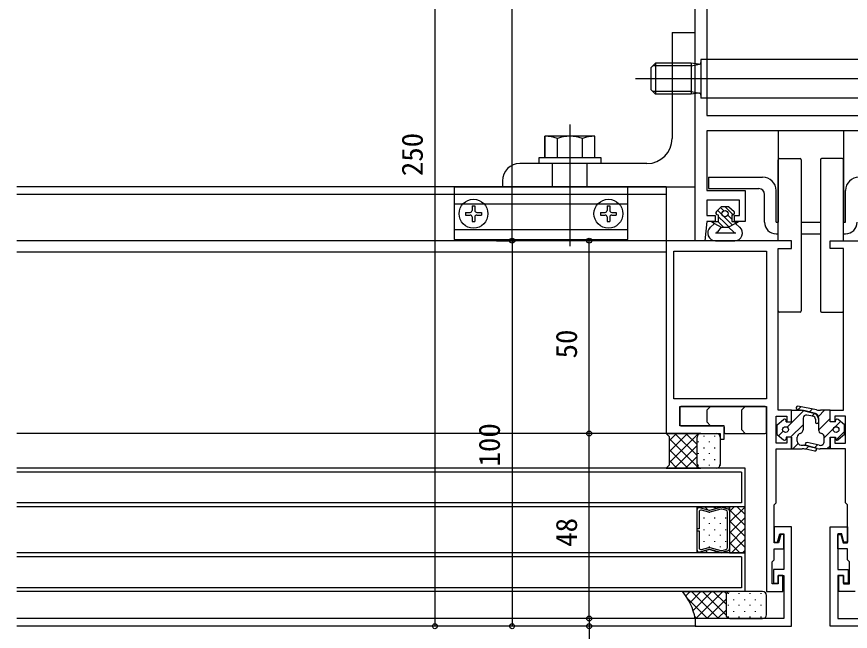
# Model space of a CAD drawing. Units: millimetres, scale not verified. Extents: x -960 to 961, y -419 to 416.
# Drawn here: x 509.6 to 725.9, y -313.9 to -154.5 of the extents above; entities that cross this region are included whole.
import ezdxf
from ezdxf.enums import TextEntityAlignment as Align

# ---------------------------------------------------------------- set-up
doc = ezdxf.new("R2010")
doc.units = ezdxf.units.MM
doc.header["$LTSCALE"] = 2
for name, color, linetype in [('0-2_YKK_11', 7, 'Continuous'), ('0-4_YKK_12', 2, 'Continuous'), ('0-5_YKK_13', 4, 'Continuous'), ('0-7_YKK_D', 6, 'Continuous')]:
    doc.layers.add(name, color=color, linetype=linetype)
doc.styles.add('ＭＳ ゴシック', font='')
doc.styles.get('ＭＳ ゴシック').set_extended_font_data('MS Gothic')

msp = doc.modelspace()

# ---------------------------------------------------------------- linework, layer by layer
at = {"layer": '0-2_YKK_11'}
for p, q in [((710.6, -212.6), (678.1, -212.6)), ((720.6, -212.6), (753.1, -212.6))]:
    msp.add_line(p, q, dxfattribs=at)
for points in [[(742.6, -184.1), (688.6, -184.1), (688.6, -199.6), (698.6, -199.6), (698.6, -207.6), (695.8, -207.6), (695.8, -206.1), (697.1, -206.1), (697.1, -202.1), (688.6, -202.1), (688.6, -206.1), (690.8, -206.1), (690.8, -207.6), (688.6, -207.6), (688.1, -212.6), (685.6, -212.6), (685.6, -62.6), (745.6, -62.6)], [(678.1, -212.6), (678.1, -262.6), (692.1, -262.6), (692.1, -264.1), (693.1, -264.1), (693.1, -260.6), (681.6, -260.6), (681.6, -255.6), (704.1, -255.6), (704.1, -303.6), (708.3, -303.6), (708.3, -299.4), (707.1, -299.4), (707.1, -301.6), (705.6, -301.6), (705.6, -295.9), (706.1, -295.4), (706.1, -292.5), (708.6, -292.5), (708.6, -288.8), (707.8, -288.8), (707.211, -291), (706.1, -291), (706.1, -281.1), (706.6, -280.6), (706.6, -266.6), (710.6, -266.6), (710.6, -263.6), (709.4, -263.6), (709.4, -265.1), (706.6, -265.1), (706.6, -258.1), (709.4, -258.1), (709.4, -259.6), (710.6, -259.6), (710.6, -256.6), (707.1, -256.6), (707.1, -214.6), (710.6, -214.6), (710.6, -212.6)], [(727.1, -303.6), (722.9, -303.6), (722.9, -299.4), (724.1, -299.4), (724.1, -301.6), (725.6, -301.6), (725.6, -295.9), (725.1, -295.4), (725.1, -292.5), (722.6, -292.5), (722.6, -288.8), (723.4, -288.8), (723.989, -291), (725.1, -291), (725.1, -281.1), (724.6, -280.6), (724.6, -266.6), (720.6, -266.6), (720.6, -263.6), (721.8, -263.6), (721.8, -265.1), (724.6, -265.1), (724.6, -258.1), (721.8, -258.1), (721.8, -259.6), (720.6, -259.6), (720.6, -256.6), (724.1, -256.6), (724.1, -214.6), (720.6, -214.6), (720.6, -212.6)]]:
    msp.add_lwpolyline(points, dxfattribs=at)
for points in [[(688.6, -80.1), (688.6, -140.6), (693.9, -140.6), (693.9, -143.1), (688.6, -143.1), (688.6, -180.1), (742.6, -180.1), (742.6, -143.1), (737.3, -143.1), (737.3, -140.6), (742.6, -140.6), (742.6, -80.1), (741.1, -70.1), (690.1, -70.1)], [(704.1, -215.3), (704.1, -253.6), (680.1, -253.6), (680.1, -215.3)], [(710.6, -312.6), (710.6, -286.8), (706.1, -286.8), (706.1, -290.8), (707, -290.8), (707.589, -288.6), (708.6, -288.6), (708.6, -297.9), (705.9, -297.9), (705.9, -301.4), (707.1, -301.4), (707.1, -299.4), (708.6, -299.4), (708.6, -310.6), (685.6, -310.6), (685.6, -312.6)], [(720.6, -312.6), (720.6, -286.8), (725.1, -286.8), (725.1, -290.8), (724.2, -290.8), (723.611, -288.6), (722.6, -288.6), (722.6, -297.9), (725.3, -297.9), (725.3, -301.4), (724.1, -301.4), (724.1, -299.4), (722.6, -299.4), (722.6, -310.6), (745.6, -310.6), (745.6, -312.6)]]:
    msp.add_lwpolyline(points, close=True, dxfattribs=at)
at = {"layer": '0-4_YKK_12'}
for p, q in [((678.1, -198.6), (509.6, -198.6)), ((678.1, -198.6), (678.1, -212.6)), ((678.1, -200.6), (509.6, -200.6)), ((678.4, -212.6), (509.6, -212.6)), ((678.1, -215.6), (509.6, -215.6)), ((678.4, -262.601), (509.6, -262.601)), ((698.6, -271.6), (509.6, -271.6)), ((698.6, -281.6), (698.6, -271.6)), ((697.6, -272.6), (509.6, -272.6)), ((697.6, -272.6), (697.6, -280.6)), ((697.6, -280.6), (509.6, -280.6)), ((698.6, -281.6), (509.6, -281.6)), ((686.1, -287.336), (686.1, -282.342)), ((686.101, -281.6), (694.5, -281.6)), ((686.101, -293.6), (686.101, -281.6)), ((686.246, -281.984), (686.101, -281.839)), ((686.101, -282.355), (686.101, -282.339)), ((686.625, -283.026), (686.625, -287.336)), ((686.761, -281.835), (689.115, -282.466)), ((686.761, -281.84), (689.115, -282.47)), ((689.115, -283.009), (687.286, -282.519)), ((688.927, -282.42), (688.107, -281.6)), ((689.386, -282.466), (692.265, -281.694)), ((689.386, -282.47), (692.265, -281.699)), ((692.265, -282.238), (689.386, -283.009)), ((690.834, -282.082), (690.352, -281.6)), ((692.265, -282.238), (692.265, -282.238)), ((692.265, -282.238), (692.265, -282.238)), ((692.536, -281.694), (694.111, -282.116)), ((692.536, -281.699), (694.111, -282.121)), ((693.586, -282.519), (692.536, -282.238)), ((692.755, -281.758), (692.597, -281.6)), ((693.976, -292.169), (693.975, -283.026)), ((694.5, -281.6), (694.5, -293.6)), ((694.5, -281.6), (694.5, -293.6)), ((698.6, -281.6), (694.5, -281.6)), ((694.5, -282.814), (695.714, -281.6)), ((694.5, -285.642), (698.543, -281.6)), ((698.6, -286.489), (694.5, -282.39)), ((694.5, -282.614), (694.5, -282.643)), ((694.5, -282.623), (694.501, -292.572)), ((698.6, -283.661), (696.539, -281.6)), ((698.6, -293.6), (698.6, -281.6)), ((687.808, -284.438), (687.808, -284.638)), ((690.638, -284.438), (690.638, -284.638)), ((693.468, -284.438), (693.468, -284.638)), ((694.5, -288.471), (698.6, -284.371)), ((698.6, -289.318), (694.5, -285.218)), ((686.625, -287.336), (686.1, -287.336)), ((687.808, -287.468), (687.808, -287.668)), ((689.223, -285.853), (689.223, -286.053)), ((690.638, -287.468), (690.638, -287.668)), ((692.053, -285.853), (692.053, -286.053)), ((693.468, -287.468), (693.468, -287.668)), ((694.501, -291.299), (698.6, -287.2)), ((686.101, -287.861), (686.626, -287.861)), ((686.101, -292.854), (686.101, -287.861)), ((686.626, -287.861), (686.626, -292.17)), ((689.223, -288.883), (689.223, -289.083)), ((692.053, -288.883), (692.053, -289.083)), ((698.6, -292.146), (694.5, -288.047)), ((687.808, -290.498), (687.808, -290.698)), ((689.223, -291.913), (689.223, -292.113)), ((690.638, -290.498), (690.638, -290.698)), ((692.053, -291.913), (692.053, -292.113)), ((693.468, -290.498), (693.468, -290.698)), ((697.225, -293.6), (694.501, -290.875)), ((695.028, -293.6), (698.6, -290.028)), ((698.6, -293.6), (509.6, -293.6)), ((686.101, -292.846), (686.101, -292.862)), ((686.207, -293.17), (686.101, -293.064)), ((694.5, -293.6), (686.101, -293.6)), ((686.637, -293.6), (686.309, -293.273)), ((689.115, -292.73), (686.762, -293.361)), ((686.762, -293.361), (689.115, -292.73)), ((687.287, -292.677), (689.115, -292.187)), ((688.882, -293.6), (688.245, -292.963)), ((689.386, -292.187), (692.265, -292.958)), ((692.265, -293.501), (689.386, -292.73)), ((689.386, -292.73), (692.265, -293.501)), ((691.127, -293.6), (690.575, -293.049)), ((692.536, -292.958), (693.586, -292.676)), ((694.111, -293.079), (692.537, -293.501)), ((692.537, -293.501), (694.111, -293.079)), ((693.372, -293.6), (693.117, -293.346)), ((694.5, -292.586), (694.5, -292.557)), ((694.5, -293.6), (698.6, -293.6)), ((697.856, -293.6), (698.6, -292.856)), ((698.6, -303.6), (698.6, -293.6)), ((697.6, -294.6), (509.6, -294.6)), ((697.6, -294.6), (697.6, -302.6)), ((697.6, -302.6), (509.6, -302.6)), ((698.6, -303.6), (509.6, -303.6)), ((685.9, -310.6), (509.6, -310.6)), ((685.9, -312.6), (509.6, -312.6))]:
    msp.add_line(p, q, dxfattribs=at)
for points in [[(694.5, -282.614), (694.5, -281.6), (686.101, -281.6), (686.101, -282.339)], [(694.5, -292.586), (694.5, -293.6), (686.101, -293.6), (686.101, -292.862)]]:
    msp.add_lwpolyline(points, dxfattribs=at)
for centre, start, end in [((686.625, -282.342), 74.99992, 180.00177), ((686.626, -282.347), 74.99989, 179.11417), ((686.626, -282.347), 179.11417, 180.88944), ((687.15, -283.026), 74.99992, 179.99981), ((689.25, -281.959), 254.99948, 284.9999), ((689.25, -281.963), 254.99989, 284.9999), ((689.25, -282.502), 254.99928, 285.00053), ((692.4, -282.202), 74.99953, 104.99985), ((692.4, -282.206), 74.9999, 104.9999), ((692.4, -282.745), 75.00016, 104.99965), ((692.4, -282.745), 104.99562, 104.99606), ((692.4, -282.745), 104.99334, 104.99562), ((692.4, -282.745), 104.99217, 104.99385), ((692.4, -282.745), 104.9853, 104.99217), ((692.4, -282.745), 104.96767, 104.98527), ((692.4, -282.745), 104.9662, 104.96767), ((692.4, -282.745), 104.96396, 104.9662), ((692.4, -282.745), 104.93315, 104.98228), ((692.4, -282.745), 104.93322, 104.95764), ((692.4, -282.745), 104.82879, 104.88333), ((692.4, -282.745), 104.91945, 104.938), ((692.4, -282.745), 104.88333, 104.91945), ((692.4, -282.745), 104.47126, 104.82879), ((692.4, -282.745), 104.03804, 104.47126), ((693.451, -283.026), 0.03815, 75.00666), ((693.975, -282.628), 1.58337, 74.9999), ((693.976, -282.623), 0.029, 75.01008), ((693.975, -282.628), 358.42023, 1.58337), ((686.626, -292.854), 179.11417, 180.88944), ((686.626, -292.854), 180.00183, 285.00368), ((686.626, -292.854), 180.88944, 285.00372), ((687.151, -292.17), 180.00379, 285.00368), ((689.251, -292.694), 75.00307, 105.00432), ((689.251, -293.237), 75.0037, 105.00412), ((689.251, -293.237), 75.0037, 105.00372), ((692.401, -292.451), 255.00396, 285.00344), ((692.401, -292.994), 255.00375, 285.00407), ((692.401, -292.994), 255.0037, 285.0037), ((693.451, -292.169), 285.00383, 0.00177), ((693.976, -292.572), 285.00383, 0.00177), ((693.976, -292.572), 285.0037, 358.42023), ((693.976, -292.572), 358.42023, 1.58337)]:
    msp.add_arc(centre, 0.525, start, end, dxfattribs=at)
at = {"layer": '0-5_YKK_13'}
for p, q in [((679.6, -158.6), (679.6, -186.1)), ((679.6, -158.6), (685.6, -158.6)), ((687.1, -165.6), (687.1, -175.6)), ((688.6, -165.6), (687.1, -165.6)), ((684.6, -166.6), (684.6, -174.6)), ((686.48, -166.829), (684.6, -166.6)), ((684.6, -167.28), (686.704, -166.833)), ((762.214, -170.6), (670.16, -170.6)), ((684.6, -173.92), (686.704, -174.367)), ((686.48, -174.371), (684.6, -174.6)), ((688.6, -175.6), (687.1, -175.6)), ((653.099, -182.499), (653.099, -213.999)), ((653.1, -182.5), (653.1, -214)), ((646.599, -185.499), (646.599, -190.999)), ((646.599, -190.999), (646.599, -185.499)), ((656.349, -185.499), (646.599, -185.499)), ((646.6, -185.5), (646.6, -191)), ((646.6, -191), (646.6, -185.5)), ((656.35, -185.5), (646.6, -185.5)), ((724.1, -184.1), (707.1, -184.1)), ((707.1, -184.1), (707.1, -207.8)), ((724.1, -184.1), (724.1, -207.8)), ((649.849, -190.999), (649.849, -186.062)), ((649.85, -191), (649.85, -186.063)), ((656.349, -190.999), (656.349, -186.062)), ((656.35, -191), (656.35, -186.063)), ((646.599, -190.999), (656.349, -190.999)), ((646.6, -191), (656.35, -191)), ((707.1, -212.6), (707.1, -191.6)), ((707.4, -191.3), (712.8, -191.3)), ((713.1, -191.6), (713.1, -230.8)), ((718.1, -191.6), (718.1, -230.8)), ((723.8, -191.3), (718.4, -191.3)), ((724.1, -212.6), (724.1, -191.6)), ((673.1, -192.6), (640.1, -192.6)), ((648.6, -198.6), (648.6, -192.6)), ((657.6, -198.6), (657.6, -192.6)), ((689.1, -196.1), (703.1, -196.1)), ((668.1, -200.6), (623.1, -200.6)), ((703.6, -207.8), (703.6, -200.6)), ((706.6, -207.8), (706.6, -199.6)), ((724.6, -207.8), (724.6, -199.6)), ((668.1, -203.1), (623.1, -203.1)), ((626.05, -205.25), (626.05, -205.95)), ((626.05, -205.25), (627.25, -205.25)), ((627.75, -203.55), (628.45, -203.55)), ((627.75, -203.55), (627.75, -204.75)), ((628.45, -203.55), (628.45, -204.75)), ((628.95, -205.25), (630.15, -205.25)), ((630.15, -205.25), (630.15, -205.95)), ((661.05, -205.25), (661.05, -205.95)), ((661.05, -205.25), (662.25, -205.25)), ((662.75, -203.55), (663.45, -203.55)), ((662.75, -203.55), (662.75, -204.75)), ((663.45, -203.55), (663.45, -204.75)), ((663.95, -205.25), (665.15, -205.25)), ((665.15, -205.25), (665.15, -205.95)), ((692.35, -203.8), (691.097, -205.045)), ((692.612, -205.908), (691.424, -204.721)), ((692.999, -204.881), (692.133, -204.016)), ((694.35, -203.8), (692.35, -203.8)), ((694.35, -203.8), (695.689, -205.032)), ((626.05, -205.95), (627.25, -205.95)), ((627.75, -206.45), (627.75, -207.65)), ((628.45, -206.45), (628.45, -207.65)), ((628.95, -205.95), (630.15, -205.95)), ((661.05, -205.95), (662.25, -205.95)), ((662.75, -206.45), (662.75, -207.65)), ((663.45, -206.45), (663.45, -207.65)), ((663.95, -205.95), (665.15, -205.95)), ((689.846, -207.6), (691.6, -207.6)), ((689.846, -207.6), (690.6, -208.1)), ((690.484, -208.023), (690.061, -207.6)), ((691.45, -205.9), (691.6, -205.9)), ((692.975, -209.1), (691.475, -207.6)), ((691.6, -205.9), (691.6, -207.6)), ((693.35, -206.647), (693.042, -206.338)), ((695.257, -208.553), (693.35, -206.647)), ((695.1, -206.982), (694.069, -205.951)), ((695.1, -205.9), (695.1, -207.6)), ((695.1, -205.9), (695.35, -205.9)), ((695.1, -207.6), (696.85, -207.6)), ((696.171, -208.053), (695.718, -207.6)), ((696.1, -208.1), (696.85, -207.6)), ((627.75, -207.65), (628.45, -207.65)), ((662.75, -207.65), (663.45, -207.65)), ((690.6, -208.1), (689.487, -209.137)), ((692.35, -209.1), (691.435, -210.32)), ((696.1, -208.1), (694.239, -209.1)), ((694.239, -209.1), (695.648, -210.413)), ((696.1, -208.1), (697.213, -209.137)), ((706.6, -207.8), (707.1, -207.8)), ((713.1, -207.8), (718.1, -207.8)), ((724.1, -207.8), (724.6, -207.8)), ((668.1, -209.8), (623.1, -209.8)), ((690.875, -210.6), (696.126, -210.6)), ((706.6, -210.8), (707.1, -210.8)), ((713.1, -210.8), (718.1, -210.8)), ((724.1, -210.8), (724.6, -210.8)), ((690.85, -212.6), (695.85, -212.6)), ((707.1, -230.8), (707.1, -214.9)), ((724.1, -230.8), (724.1, -214.9)), ((712.8, -231.1), (707.4, -231.1)), ((718.4, -231.1), (723.8, -231.1)), ((681.6, -255.9), (681.6, -260.3)), ((703.8, -255.6), (681.9, -255.6)), ((688.6, -256.6), (689.6, -255.6)), ((688.6, -256.6), (688.6, -259.6)), ((697.6, -256.6), (698.6, -255.6)), ((697.6, -256.6), (697.6, -261.6)), ((704.1, -262.3), (704.1, -255.9)), ((709.46, -260.974), (713.778, -256.656)), ((710.598, -259.6), (710.598, -256.6)), ((710.598, -256.6), (713.202, -256.6)), ((712.078, -256.312), (713.797, -256.66)), ((717.113, -256.503), (712.236, -255.528)), ((712.351, -256.368), (713.032, -255.687)), ((716.794, -257.459), (713.797, -256.66)), ((713.981, -256.703), (716.413, -257.357)), ((715.216, -257.038), (715.978, -256.276)), ((717.575, -258.215), (719.189, -256.6)), ((720.598, -259.6), (720.598, -256.6)), ((706.898, -260.35), (708.538, -258.947)), ((709.198, -259.6), (709.198, -259.25)), ((713.598, -258.565), (713.598, -261.632)), ((716.135, -258.114), (714.541, -257.825)), ((715.899, -258.071), (716.564, -257.406)), ((716.798, -258.902), (716.798, -259.646)), ((717.598, -258.565), (717.598, -261.632)), ((717.598, -258.902), (717.598, -259.646)), ((717.602, -261.723), (720.598, -258.727)), ((721.998, -259.6), (721.998, -259.25)), ((724.298, -260.35), (722.658, -258.947)), ((681.9, -260.6), (692.8, -260.6)), ((688.6, -259.6), (689.6, -260.6)), ((693.1, -260.9), (693.1, -262.3)), ((697.6, -261.6), (698.6, -262.6)), ((706.898, -262.85), (706.898, -260.35)), ((709.198, -259.6), (710.598, -259.6)), ((710.37, -263.6), (713.598, -260.372)), ((719.098, -263.763), (723.335, -259.526)), ((721.998, -259.6), (720.598, -259.6)), ((724.298, -262.85), (724.298, -260.35)), ((678.85, -264.523), (680.773, -262.6)), ((678.85, -267.352), (683.601, -262.6)), ((678.85, -270.18), (686.43, -262.6)), ((686.1, -268.332), (680.368, -262.6)), ((686.1, -265.504), (683.196, -262.6)), ((686.356, -262.932), (686.025, -262.6)), ((686.1, -270.6), (686.1, -263.6)), ((686.1, -270.6), (686.1, -263.6)), ((687.1, -262.6), (691.1, -262.6)), ((687.808, -263.228), (687.808, -263.428)), ((690.638, -263.228), (690.638, -263.428)), ((692.1, -263.6), (692.1, -270.6)), ((693.4, -262.6), (703.8, -262.6)), ((706.898, -262.85), (708.538, -264.254)), ((707.268, -263.167), (708.422, -262.013)), ((710.598, -263.6), (709.198, -263.6)), ((709.198, -263.6), (709.198, -263.95)), ((712.098, -264.639), (712.098, -263.569)), ((719.098, -264.639), (719.098, -263.569)), ((720.598, -263.6), (721.998, -263.6)), ((721.998, -263.6), (721.998, -263.95)), ((722.14, -264.256), (724.298, -262.098)), ((724.298, -262.85), (722.658, -264.254)), ((686.539, -271.6), (678.85, -263.911)), ((680.259, -271.6), (686.1, -265.758)), ((686.393, -264.643), (686.393, -264.843)), ((689.223, -264.643), (689.223, -264.843)), ((692.053, -264.643), (692.053, -264.843)), ((710.905, -266.6), (712.285, -265.221)), ((713.059, -265.638), (713.577, -265.658)), ((714.339, -266.702), (715.122, -265.919)), ((717.279, -266.496), (714.443, -265.737)), ((717.779, -265.674), (714.645, -264.964)), ((714.893, -265.858), (716.796, -266.367)), ((716.558, -266.303), (717.297, -265.564)), ((719.796, -266.6), (720.598, -265.798)), ((683.711, -271.6), (678.85, -266.739)), ((686.393, -267.673), (686.393, -267.873)), ((687.808, -266.258), (687.808, -266.458)), ((689.223, -267.673), (689.223, -267.873)), ((690.638, -266.258), (690.638, -266.458)), ((692.053, -267.673), (692.053, -267.873)), ((710.598, -266.6), (713.336, -266.6)), ((716.638, -267.151), (714.295, -266.693)), ((680.882, -271.6), (678.85, -269.568)), ((683.087, -271.6), (686.1, -268.587)), ((687.808, -269.288), (687.808, -269.488)), ((690.638, -269.288), (690.638, -269.488)), ((685.915, -271.6), (686.307, -271.209)), ((686.393, -270.703), (686.393, -270.903)), ((691.1, -271.6), (687.1, -271.6)), ((689.223, -270.703), (689.223, -270.903)), ((692.053, -270.703), (692.053, -270.902)), ((682.3, -303.6), (694.6, -303.6)), ((684.271, -303.6), (683.154, -304.717)), ((687.099, -303.6), (684.212, -306.488)), ((691.644, -310.6), (684.644, -303.6)), ((689.928, -303.6), (685.049, -308.478)), ((692.756, -303.6), (685.756, -310.6)), ((693.6, -309.727), (687.473, -303.6)), ((693.6, -306.899), (690.301, -303.6)), ((693.6, -304.07), (693.13, -303.6)), ((693.6, -304.6), (693.6, -309.6)), ((693.6, -304.6), (693.6, -309.6)), ((694.123, -304.033), (694.123, -304.233)), ((703.1, -303.6), (694.6, -303.6)), ((696.953, -304.033), (696.953, -304.233)), ((699.783, -304.033), (699.783, -304.233)), ((702.613, -304.033), (702.613, -304.233)), ((704.1, -309.6), (704.1, -304.6)), ((688.816, -310.6), (683.579, -305.363)), ((693.6, -305.585), (688.585, -310.6)), ((694.123, -307.063), (694.123, -307.263)), ((695.538, -305.648), (695.538, -305.848)), ((696.953, -307.063), (696.953, -307.263)), ((698.368, -305.648), (698.368, -305.848)), ((699.783, -307.063), (699.783, -307.263)), ((701.198, -305.648), (701.198, -305.848)), ((702.613, -307.063), (702.613, -307.263)), ((704.028, -305.648), (704.028, -305.848)), ((693.6, -308.413), (691.413, -310.6)), ((695.538, -308.678), (695.538, -308.878)), ((698.368, -308.678), (698.368, -308.878)), ((701.198, -308.678), (701.198, -308.878)), ((704.028, -308.678), (704.028, -308.878)), ((685.988, -310.6), (685.503, -310.115)), ((694.6, -310.6), (685.6, -310.6)), ((694.123, -310.093), (694.123, -310.293)), ((694.6, -310.6), (703.1, -310.6)), ((696.953, -310.093), (696.953, -310.293)), ((699.783, -310.093), (699.783, -310.293)), ((702.613, -310.093), (702.613, -310.293))]:
    msp.add_line(p, q, dxfattribs=at)
for points in [[(635.6, -197.1), (635.6, -198.6), (685.6, -198.6), (685.6, -158.6)], [(751.3, -165.6), (742.6, -165.6), (688.6, -165.6)], [(675.3, -166.6), (674.1, -167.8), (674.1, -173.4)], [(675.3, -166.6), (675.3, -174.6), (674.1, -173.4)], [(684.6, -167.28), (679.6, -167.28), (674.62, -167.28)], [(684.6, -166.6), (679.6, -166.6), (675.3, -166.6)], [(684.6, -173.92), (679.6, -173.92), (674.62, -173.92)], [(684.6, -174.6), (679.6, -174.6), (675.3, -174.6)], [(751.3, -175.6), (742.6, -175.6), (688.6, -175.6)], [(656.349, -190.999), (659.599, -190.999), (659.599, -185.499), (656.349, -185.499)], [(656.35, -191), (659.6, -191), (659.6, -185.5), (656.35, -185.5)], [(689.1, -196.1), (689.1, -199.1), (702.1, -199.1)], [(695.426, -205.894), (693.35, -203.818), (693.332, -203.8)], [(694.337, -209.048), (693.35, -208.061), (691.6, -206.311)], [(690.6, -208.1), (692.35, -209.1), (694.239, -209.1)], [(720.598, -256.6), (718.098, -256.6), (718.093, -256.6)], [(687.1, -262.6), (678.1, -262.6), (678.85, -263.35), (678.85, -270.85), (678.1, -271.6), (687.1, -271.6)], [(710.598, -263.6), (710.598, -266.6), (712.303, -266.6)], [(720.598, -263.6), (720.598, -266.6), (718.064, -266.6)]]:
    msp.add_lwpolyline(points, dxfattribs=at)
for points in [[(645.1, -192.6), (645.1, -191), (661.1, -191), (661.1, -192.6)], [(668.1, -212.3), (668.1, -198.7), (623.1, -198.7), (623.1, -212.3)]]:
    msp.add_lwpolyline(points, close=True, dxfattribs=at)
for centre, radius in [((628.1, -205.6), 3.75), ((663.1, -205.6), 3.75), ((693.35, -205.6), 0.8), ((709.048, -261.6), 0.75), ((722.148, -261.6), 0.75)]:
    msp.add_circle(centre, radius, dxfattribs=at)
for centre, radius, start, end in [((686.6, -166.344), 0.5, 256.10458, 0), ((686.6, -174.856), 0.5, 0, 103.89542), ((646.599, -195.163), 9.663, 70.34714, 90), ((646.6, -195.163), 9.663, 70.34714, 90), ((653.099, -195.163), 9.663, 70.34714, 109.65286), ((653.1, -195.163), 9.663, 70.34714, 109.65286), ((659.599, -195.163), 9.663, 90, 109.65286), ((659.6, -195.163), 9.663, 90, 109.65286), ((673.1, -186.1), 6.5, 270, 0), ((707.4, -191.6), 0.3, 90, 180), ((712.8, -191.6), 0.3, 0, 90), ((718.4, -191.6), 0.3, 90, 180), ((723.8, -191.6), 0.3, 0, 90), ((640.1, -197.1), 4.5, 90, 180), ((703.1, -199.6), 3.5, 0, 90), ((728.1, -199.6), 3.5, 90, 180), ((702.1, -200.6), 1.5, 0, 90), ((627.25, -204.75), 0.5, 270, 0), ((628.95, -204.75), 0.5, 180, 270), ((662.25, -204.75), 0.5, 270, 0), ((663.95, -204.75), 0.5, 180, 270), ((691.45, -205.4), 0.5, 134.83706, 270), ((695.35, -205.4), 0.5, 270, 47.3723), ((627.25, -206.45), 0.5, 0, 90), ((628.95, -206.45), 0.5, 90, 180), ((662.25, -206.45), 0.5, 0, 90), ((663.95, -206.45), 0.5, 90, 180), ((690.85, -210.6), 2, 132.97004, 270), ((695.85, -210.6), 2, 270, 47.02996), ((706.6, -207.8), 3, 180, 270), ((724.6, -207.8), 3, 270, 0), ((690.875, -209.9), 0.7, 270, 323.13091), ((696.126, -209.9), 0.7, 227.02996, 270), ((707.4, -230.8), 0.3, 180, 270), ((712.8, -230.8), 0.3, 270, 0), ((718.4, -230.8), 0.3, 180, 270), ((723.8, -230.8), 0.3, 270, 360), ((681.9, -255.9), 0.3, 90, 180), ((703.8, -255.9), 0.3, 0, 90), ((712.157, -255.92), 0.4, 78.69007, 258.56257), ((713.202, -259.6), 3, 74.95601, 90), ((718.093, -251.6), 5, 258.69007, 270), ((708.798, -259.25), 0.4, 360, 130.56622), ((714.398, -258.612), 0.8, 79.71391, 180), ((715.998, -258.902), 0.8, 0, 80.13172), ((715.998, -258.902), 1.6, 0, 74.95601), ((716.592, -258.45), 1.011, 353.43148, 78.46254), ((722.398, -259.25), 0.4, 49.43378, 180), ((681.9, -260.3), 0.3, 180, 270), ((692.8, -260.9), 0.3, 0, 90), ((712.598, -261.632), 1, 284.47751, 0), ((717.198, -259.646), 0.4, 180, 0), ((718.598, -261.632), 1, 180, 255.52249), ((687.1, -263.6), 1, 90, 180), ((687.1, -263.6), 1, 90, 180), ((691.1, -263.6), 1, 0, 90), ((693.4, -262.3), 0.3, 180, 270), ((703.8, -262.3), 0.3, 270, 0), ((713.098, -263.569), 1, 104.47751, 180), ((718.098, -263.569), 1, 0, 75.52249), ((708.798, -263.95), 0.4, 229.43378, 0), ((713.098, -264.639), 1, 180, 267.7577), ((713.342, -271.654), 6, 75.02371, 87.7577), ((714.557, -265.354), 0.4, 77.23474, 256.6648), ((718.018, -264.62), 1.08, 257.23474, 359.01526), ((722.398, -263.95), 0.4, 180, 310.56622), ((713.336, -271.6), 5, 78.94665, 90), ((716.715, -266.758), 0.4, 258.94665, 78.25914), ((718.064, -263.6), 3, 254.84042, 270), ((687.1, -270.6), 1, 180, 270), ((687.1, -270.6), 1, 180, 270), ((691.1, -270.6), 1, 270, 0), ((670.752, -313.322), 15.095, 10.38793, 40.09313), ((694.6, -304.6), 1, 90, 180), ((694.6, -304.6), 1, 90, 180), ((703.1, -304.6), 1, 0, 90), ((694.6, -309.6), 1, 180, 270), ((694.6, -309.6), 1, 180, 270), ((703.1, -309.6), 1, 270, 0)]:
    msp.add_arc(centre, radius, start, end, dxfattribs=at)
at = {"layer": '0-7_YKK_D'}
for p, q in [((618.1, -62.6), (618.1, -312.6)), ((638.1, -212.6), (638.1, -62.6)), ((634.1, -212.6), (639.1, -212.6)), ((676.1, -212.6), (637.1, -212.6)), ((638.1, -212.6), (638.1, -312.6)), ((676.1, -212.6), (657.1, -212.6)), ((658.1, -262.601), (658.1, -212.6)), ((676.1, -262.601), (657.1, -262.601)), ((676.1, -262.601), (657.1, -262.601)), ((658.1, -310.6), (658.1, -262.601)), ((658.1, -310.6), (658.1, -308.05)), ((676.1, -310.6), (657.1, -310.6)), ((676.1, -310.6), (657.1, -310.6)), ((658.1, -310.6), (658.1, -312.6)), ((676.1, -312.6), (617.1, -312.6)), ((676.1, -312.6), (637.1, -312.6)), ((676.1, -312.6), (657.1, -312.6)), ((658.1, -312.6), (658.1, -325.047))]:
    msp.add_line(p, q, dxfattribs=at)
for centre in [(638.1, -212.6), (638.1, -212.6), (658.1, -212.6), (658.1, -262.601), (658.1, -262.601), (658.1, -310.6), (658.1, -310.6), (618.1, -312.6), (638.1, -312.6), (658.1, -312.6)]:
    msp.add_circle(centre, 0.637, dxfattribs=at)

# ---------------------------------------------------------------- texts
at = {"layer": '0-7_YKK_D', "style": 'ＭＳ ゴシック'}
for s, p in [('250', (616.6, -195.867)), ('50', (656.6, -243.14)), ('100', (636.6, -271.165)), ('48', (656.6, -291.991))]:
    msp.add_text(s, height=5.499, rotation=90, dxfattribs=at).set_placement(p, align=Align.BOTTOM_LEFT)

doc.saveas('drawing.dxf')
